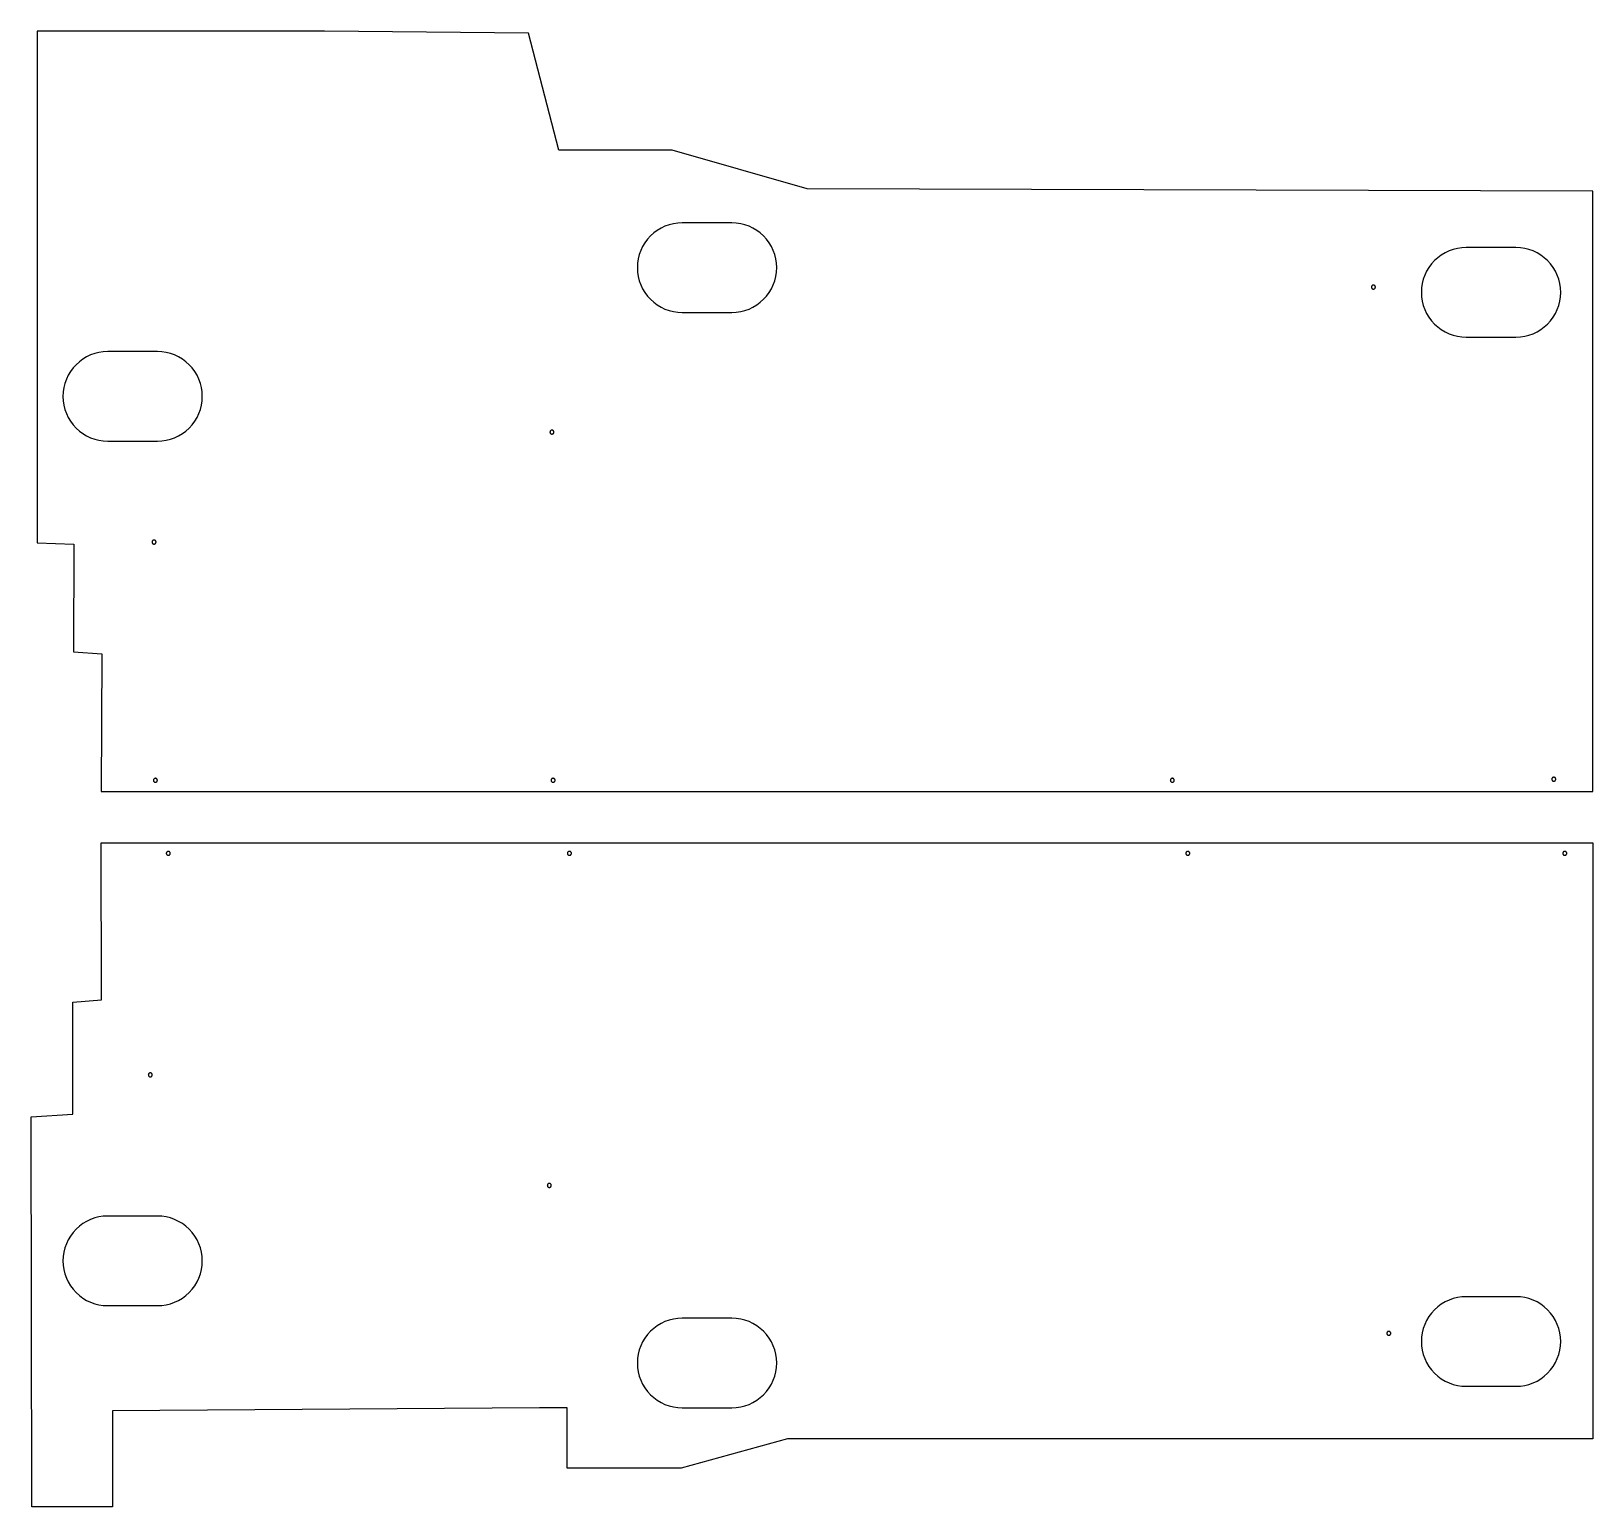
# Model space of a CAD drawing. Extents: x 0 to 7869, y -7620 to 8.
# Drawn here: x 4896 to 6464, y -5331 to -3849 of the extents above; entities that cross this region are included whole.
import ezdxf

# ---------------------------------------------------------------- set-up
doc = ezdxf.new("R2010")
doc.units = 0
doc.layers.add('Default_Layer', color=1, linetype='CONTINUOUS')

msp = doc.modelspace()

# ---------------------------------------------------------------- linework, layer by layer
at = {"layer": 'Default_Layer'}
for points in [[(4901.7, -4362.6), (4938.5, -4364.1), (4938.1, -4472.2), (4966.6, -4474.1), (4966.1, -4612.3), (6464.4, -4612.3), (6464.4, -4009.3), (5675.2, -4006.9), (5539.6, -3968.3), (5425.8, -3968.3), (5395.2, -3850.6), (5190.4, -3848.7), (4901.7, -3848.7), (4901.7, -4362.6)], [(6242, -4105.7), (6242, -4105.9), (6242.1, -4106.1), (6242.1, -4106.3), (6242.2, -4106.5), (6242.3, -4106.7), (6242.4, -4106.8), (6242.5, -4107), (6242.6, -4107.1), (6242.7, -4107.3), (6242.9, -4107.4), (6243.1, -4107.5), (6243.2, -4107.6), (6243.4, -4107.6), (6243.6, -4107.7), (6243.8, -4107.7), (6244, -4107.7), (6244.2, -4107.7), (6244.4, -4107.7), (6244.6, -4107.6), (6244.8, -4107.6), (6245, -4107.5), (6245.1, -4107.4), (6245.3, -4107.3), (6245.4, -4107.1), (6245.6, -4107), (6245.7, -4106.8), (6245.8, -4106.7), (6245.9, -4106.5), (6245.9, -4106.3), (6246, -4106.1), (6246, -4105.9), (6246, -4105.7), (6246, -4105.5), (6246, -4105.3), (6245.9, -4105.1), (6245.9, -4104.9), (6245.8, -4104.8), (6245.7, -4104.6), (6245.6, -4104.4), (6245.4, -4104.3), (6245.3, -4104.2), (6245.1, -4104.1), (6245, -4104), (6244.8, -4103.9), (6244.6, -4103.8), (6244.4, -4103.8), (6244.2, -4103.7), (6244, -4103.7), (6243.8, -4103.7), (6243.6, -4103.8), (6243.4, -4103.8), (6243.2, -4103.9), (6243.1, -4104), (6242.9, -4104.1), (6242.7, -4104.2), (6242.6, -4104.3), (6242.5, -4104.4), (6242.4, -4104.6), (6242.3, -4104.8), (6242.2, -4104.9), (6242.1, -4105.1), (6242.1, -4105.3), (6242, -4105.5), (6242, -4105.7)], [(5416.8, -4251.4), (5416.8, -4251.6), (5416.9, -4251.8), (5416.9, -4252), (5417, -4252.2), (5417.1, -4252.4), (5417.2, -4252.5), (5417.3, -4252.7), (5417.4, -4252.8), (5417.6, -4253), (5417.7, -4253.1), (5417.9, -4253.2), (5418.1, -4253.3), (5418.2, -4253.3), (5418.4, -4253.4), (5418.6, -4253.4), (5418.8, -4253.4), (5419, -4253.4), (5419.2, -4253.4), (5419.4, -4253.3), (5419.6, -4253.3), (5419.8, -4253.2), (5420, -4253.1), (5420.1, -4253), (5420.2, -4252.8), (5420.4, -4252.7), (5420.5, -4252.5), (5420.6, -4252.4), (5420.7, -4252.2), (5420.7, -4252), (5420.8, -4251.8), (5420.8, -4251.6), (5420.8, -4251.4), (5420.8, -4251.2), (5420.8, -4251), (5420.7, -4250.8), (5420.7, -4250.6), (5420.6, -4250.5), (5420.5, -4250.3), (5420.4, -4250.1), (5420.2, -4250), (5420.1, -4249.9), (5420, -4249.8), (5419.8, -4249.7), (5419.6, -4249.6), (5419.4, -4249.5), (5419.2, -4249.5), (5419, -4249.4), (5418.8, -4249.4), (5418.6, -4249.4), (5418.4, -4249.5), (5418.2, -4249.5), (5418.1, -4249.6), (5417.9, -4249.7), (5417.7, -4249.8), (5417.6, -4249.9), (5417.4, -4250), (5417.3, -4250.1), (5417.2, -4250.3), (5417.1, -4250.5), (5417, -4250.6), (5416.9, -4250.8), (5416.9, -4251), (5416.8, -4251.2), (5416.8, -4251.4)], [(5017.1, -4361.8), (5017.1, -4362), (5017.1, -4362.2), (5017.2, -4362.4), (5017.3, -4362.6), (5017.3, -4362.8), (5017.4, -4362.9), (5017.6, -4363.1), (5017.7, -4363.2), (5017.8, -4363.4), (5018, -4363.5), (5018.1, -4363.6), (5018.3, -4363.7), (5018.5, -4363.7), (5018.7, -4363.8), (5018.9, -4363.8), (5019.1, -4363.8), (5019.3, -4363.8), (5019.5, -4363.8), (5019.7, -4363.7), (5019.9, -4363.7), (5020, -4363.6), (5020.2, -4363.5), (5020.4, -4363.4), (5020.5, -4363.2), (5020.6, -4363.1), (5020.8, -4362.9), (5020.9, -4362.8), (5020.9, -4362.6), (5021, -4362.4), (5021.1, -4362.2), (5021.1, -4362), (5021.1, -4361.8), (5021.1, -4361.6), (5021.1, -4361.4), (5021, -4361.2), (5020.9, -4361), (5020.9, -4360.9), (5020.8, -4360.7), (5020.6, -4360.5), (5020.5, -4360.4), (5020.4, -4360.3), (5020.2, -4360.2), (5020, -4360.1), (5019.9, -4360), (5019.7, -4359.9), (5019.5, -4359.9), (5019.3, -4359.8), (5019.1, -4359.8), (5018.9, -4359.8), (5018.7, -4359.9), (5018.5, -4359.9), (5018.3, -4360), (5018.1, -4360.1), (5018, -4360.2), (5017.8, -4360.3), (5017.7, -4360.4), (5017.6, -4360.5), (5017.4, -4360.7), (5017.3, -4360.9), (5017.3, -4361), (5017.2, -4361.2), (5017.1, -4361.4), (5017.1, -4361.6), (5017.1, -4361.8)], [(5018.5, -4601.1), (5018.5, -4601.3), (5018.5, -4601.5), (5018.6, -4601.7), (5018.6, -4601.9), (5018.7, -4602.1), (5018.8, -4602.3), (5018.9, -4602.4), (5019.1, -4602.5), (5019.2, -4602.7), (5019.4, -4602.8), (5019.5, -4602.9), (5019.7, -4603), (5019.9, -4603), (5020.1, -4603.1), (5020.3, -4603.1), (5020.5, -4603.1), (5020.7, -4603.1), (5020.9, -4603.1), (5021.1, -4603), (5021.3, -4603), (5021.4, -4602.9), (5021.6, -4602.8), (5021.8, -4602.7), (5021.9, -4602.5), (5022, -4602.4), (5022.1, -4602.3), (5022.2, -4602.1), (5022.3, -4601.9), (5022.4, -4601.7), (5022.4, -4601.5), (5022.5, -4601.3), (5022.5, -4601.1), (5022.5, -4600.9), (5022.4, -4600.7), (5022.4, -4600.5), (5022.3, -4600.4), (5022.2, -4600.2), (5022.1, -4600), (5022, -4599.9), (5021.9, -4599.7), (5021.8, -4599.6), (5021.6, -4599.5), (5021.4, -4599.4), (5021.3, -4599.3), (5021.1, -4599.2), (5020.9, -4599.2), (5020.7, -4599.1), (5020.5, -4599.1), (5020.3, -4599.1), (5020.1, -4599.2), (5019.9, -4599.2), (5019.7, -4599.3), (5019.5, -4599.4), (5019.4, -4599.5), (5019.2, -4599.6), (5019.1, -4599.7), (5018.9, -4599.9), (5018.8, -4600), (5018.7, -4600.2), (5018.6, -4600.4), (5018.6, -4600.5), (5018.5, -4600.7), (5018.5, -4600.9), (5018.5, -4601.1)], [(5418, -4601.1), (5418, -4601.3), (5418, -4601.5), (5418.1, -4601.7), (5418.1, -4601.9), (5418.2, -4602.1), (5418.3, -4602.3), (5418.4, -4602.4), (5418.5, -4602.5), (5418.7, -4602.7), (5418.8, -4602.8), (5419, -4602.9), (5419.2, -4603), (5419.4, -4603), (5419.6, -4603.1), (5419.8, -4603.1), (5420, -4603.1), (5420.2, -4603.1), (5420.4, -4603.1), (5420.6, -4603), (5420.7, -4603), (5420.9, -4602.9), (5421.1, -4602.8), (5421.2, -4602.7), (5421.4, -4602.5), (5421.5, -4602.4), (5421.6, -4602.3), (5421.7, -4602.1), (5421.8, -4601.9), (5421.9, -4601.7), (5421.9, -4601.5), (5422, -4601.3), (5422, -4601.1), (5422, -4600.9), (5421.9, -4600.7), (5421.9, -4600.5), (5421.8, -4600.4), (5421.7, -4600.2), (5421.6, -4600), (5421.5, -4599.9), (5421.4, -4599.7), (5421.2, -4599.6), (5421.1, -4599.5), (5420.9, -4599.4), (5420.7, -4599.3), (5420.6, -4599.2), (5420.4, -4599.2), (5420.2, -4599.1), (5420, -4599.1), (5419.8, -4599.1), (5419.6, -4599.2), (5419.4, -4599.2), (5419.2, -4599.3), (5419, -4599.4), (5418.8, -4599.5), (5418.7, -4599.6), (5418.5, -4599.7), (5418.4, -4599.9), (5418.3, -4600), (5418.2, -4600.2), (5418.1, -4600.4), (5418.1, -4600.5), (5418, -4600.7), (5418, -4600.9), (5418, -4601.1)], [(6040, -4601.1), (6040.1, -4601.3), (6040.1, -4601.5), (6040.1, -4601.7), (6040.2, -4601.9), (6040.3, -4602.1), (6040.4, -4602.3), (6040.5, -4602.4), (6040.6, -4602.5), (6040.8, -4602.7), (6040.9, -4602.8), (6041.1, -4602.9), (6041.3, -4603), (6041.4, -4603), (6041.6, -4603.1), (6041.8, -4603.1), (6042, -4603.1), (6042.2, -4603.1), (6042.4, -4603.1), (6042.6, -4603), (6042.8, -4603), (6043, -4602.9), (6043.2, -4602.8), (6043.3, -4602.7), (6043.5, -4602.5), (6043.6, -4602.4), (6043.7, -4602.3), (6043.8, -4602.1), (6043.9, -4601.9), (6044, -4601.7), (6044, -4601.5), (6044, -4601.3), (6044, -4601.1), (6044, -4600.9), (6044, -4600.7), (6044, -4600.5), (6043.9, -4600.4), (6043.8, -4600.2), (6043.7, -4600), (6043.6, -4599.9), (6043.5, -4599.7), (6043.3, -4599.6), (6043.2, -4599.5), (6043, -4599.4), (6042.8, -4599.3), (6042.6, -4599.2), (6042.4, -4599.2), (6042.2, -4599.1), (6042, -4599.1), (6041.8, -4599.1), (6041.6, -4599.2), (6041.4, -4599.2), (6041.3, -4599.3), (6041.1, -4599.4), (6040.9, -4599.5), (6040.8, -4599.6), (6040.6, -4599.7), (6040.5, -4599.9), (6040.4, -4600), (6040.3, -4600.2), (6040.2, -4600.4), (6040.1, -4600.5), (6040.1, -4600.7), (6040.1, -4600.9), (6040, -4601.1)], [(6423.2, -4600.1), (6423.2, -4600.3), (6423.2, -4600.5), (6423.3, -4600.7), (6423.4, -4600.8), (6423.5, -4601), (6423.6, -4601.2), (6423.7, -4601.3), (6423.8, -4601.5), (6423.9, -4601.6), (6424.1, -4601.7), (6424.3, -4601.8), (6424.4, -4601.9), (6424.6, -4602), (6424.8, -4602), (6425, -4602.1), (6425.2, -4602.1), (6425.4, -4602.1), (6425.6, -4602), (6425.8, -4602), (6426, -4601.9), (6426.2, -4601.8), (6426.3, -4601.7), (6426.5, -4601.6), (6426.6, -4601.5), (6426.8, -4601.3), (6426.9, -4601.2), (6427, -4601), (6427.1, -4600.8), (6427.1, -4600.7), (6427.2, -4600.5), (6427.2, -4600.3), (6427.2, -4600.1), (6427.2, -4599.9), (6427.2, -4599.7), (6427.1, -4599.5), (6427.1, -4599.3), (6427, -4599.1), (6426.9, -4599), (6426.8, -4598.8), (6426.6, -4598.7), (6426.5, -4598.5), (6426.3, -4598.4), (6426.2, -4598.3), (6426, -4598.2), (6425.8, -4598.2), (6425.6, -4598.1), (6425.4, -4598.1), (6425.2, -4598.1), (6425, -4598.1), (6424.8, -4598.1), (6424.6, -4598.2), (6424.4, -4598.2), (6424.3, -4598.3), (6424.1, -4598.4), (6423.9, -4598.5), (6423.8, -4598.7), (6423.7, -4598.8), (6423.6, -4599), (6423.5, -4599.1), (6423.4, -4599.3), (6423.3, -4599.5), (6423.2, -4599.7), (6423.2, -4599.9), (6423.2, -4600.1)], [(6464.4, -4664.1), (6464.4, -5262.7), (5655.3, -5262.7), (5548.8, -5292.1), (5434, -5292.1), (5434, -5231.7), (5406.4, -5231.7), (4977.5, -5234.6), (4977.5, -5330.9), (4896.2, -5330.9), (4895.7, -4939.2), (4937.4, -4936.6), (4937.4, -4824.2), (4966.3, -4821.6), (4966.1, -4664.1), (6464.4, -4664.1)], [(5031.4, -4674.5), (5031.4, -4674.7), (5031.5, -4674.9), (5031.5, -4675.1), (5031.6, -4675.3), (5031.7, -4675.5), (5031.8, -4675.7), (5031.9, -4675.8), (5032, -4676), (5032.2, -4676.1), (5032.3, -4676.2), (5032.5, -4676.3), (5032.6, -4676.4), (5032.8, -4676.4), (5033, -4676.5), (5033.2, -4676.5), (5033.4, -4676.5), (5033.6, -4676.5), (5033.8, -4676.5), (5034, -4676.4), (5034.2, -4676.4), (5034.4, -4676.3), (5034.5, -4676.2), (5034.7, -4676.1), (5034.8, -4676), (5035, -4675.8), (5035.1, -4675.7), (5035.2, -4675.5), (5035.3, -4675.3), (5035.3, -4675.1), (5035.4, -4674.9), (5035.4, -4674.7), (5035.4, -4674.5), (5035.4, -4674.3), (5035.4, -4674.1), (5035.3, -4673.9), (5035.3, -4673.8), (5035.2, -4673.6), (5035.1, -4673.4), (5035, -4673.3), (5034.8, -4673.1), (5034.7, -4673), (5034.5, -4672.9), (5034.4, -4672.8), (5034.2, -4672.7), (5034, -4672.6), (5033.8, -4672.6), (5033.6, -4672.6), (5033.4, -4672.5), (5033.2, -4672.6), (5033, -4672.6), (5032.8, -4672.6), (5032.6, -4672.7), (5032.5, -4672.8), (5032.3, -4672.9), (5032.2, -4673), (5032, -4673.1), (5031.9, -4673.3), (5031.8, -4673.4), (5031.7, -4673.6), (5031.6, -4673.8), (5031.5, -4673.9), (5031.5, -4674.1), (5031.4, -4674.3), (5031.4, -4674.5)], [(5434.4, -4674.5), (5434.4, -4674.7), (5434.4, -4674.9), (5434.4, -4675.1), (5434.5, -4675.3), (5434.6, -4675.5), (5434.7, -4675.7), (5434.8, -4675.8), (5434.9, -4676), (5435.1, -4676.1), (5435.2, -4676.2), (5435.4, -4676.3), (5435.6, -4676.4), (5435.8, -4676.4), (5436, -4676.5), (5436.2, -4676.5), (5436.4, -4676.5), (5436.6, -4676.5), (5436.8, -4676.5), (5437, -4676.4), (5437.1, -4676.4), (5437.3, -4676.3), (5437.5, -4676.2), (5437.6, -4676.1), (5437.8, -4676), (5437.9, -4675.8), (5438, -4675.7), (5438.1, -4675.5), (5438.2, -4675.3), (5438.3, -4675.1), (5438.3, -4674.9), (5438.3, -4674.7), (5438.4, -4674.5), (5438.3, -4674.3), (5438.3, -4674.1), (5438.3, -4673.9), (5438.2, -4673.8), (5438.1, -4673.6), (5438, -4673.4), (5437.9, -4673.3), (5437.8, -4673.1), (5437.6, -4673), (5437.5, -4672.9), (5437.3, -4672.8), (5437.1, -4672.7), (5437, -4672.6), (5436.8, -4672.6), (5436.6, -4672.6), (5436.4, -4672.5), (5436.2, -4672.6), (5436, -4672.6), (5435.8, -4672.6), (5435.6, -4672.7), (5435.4, -4672.8), (5435.2, -4672.9), (5435.1, -4673), (5434.9, -4673.1), (5434.8, -4673.3), (5434.7, -4673.4), (5434.6, -4673.6), (5434.5, -4673.8), (5434.4, -4673.9), (5434.4, -4674.1), (5434.4, -4674.3), (5434.4, -4674.5)], [(6055.6, -4674.5), (6055.6, -4674.7), (6055.6, -4674.9), (6055.7, -4675.1), (6055.7, -4675.3), (6055.8, -4675.5), (6055.9, -4675.7), (6056, -4675.8), (6056.2, -4676), (6056.3, -4676.1), (6056.5, -4676.2), (6056.6, -4676.3), (6056.8, -4676.4), (6057, -4676.4), (6057.2, -4676.5), (6057.4, -4676.5), (6057.6, -4676.5), (6057.8, -4676.5), (6058, -4676.5), (6058.2, -4676.4), (6058.4, -4676.4), (6058.5, -4676.3), (6058.7, -4676.2), (6058.8, -4676.1), (6059, -4676), (6059.1, -4675.8), (6059.2, -4675.7), (6059.3, -4675.5), (6059.4, -4675.3), (6059.5, -4675.1), (6059.5, -4674.9), (6059.6, -4674.7), (6059.6, -4674.5), (6059.6, -4674.3), (6059.5, -4674.1), (6059.5, -4673.9), (6059.4, -4673.8), (6059.3, -4673.6), (6059.2, -4673.4), (6059.1, -4673.3), (6059, -4673.1), (6058.8, -4673), (6058.7, -4672.9), (6058.5, -4672.8), (6058.4, -4672.7), (6058.2, -4672.6), (6058, -4672.6), (6057.8, -4672.6), (6057.6, -4672.5), (6057.4, -4672.6), (6057.2, -4672.6), (6057, -4672.6), (6056.8, -4672.7), (6056.6, -4672.8), (6056.5, -4672.9), (6056.3, -4673), (6056.2, -4673.1), (6056, -4673.3), (6055.9, -4673.4), (6055.8, -4673.6), (6055.7, -4673.8), (6055.7, -4673.9), (6055.6, -4674.1), (6055.6, -4674.3), (6055.6, -4674.5)], [(6434.2, -4674.5), (6434.3, -4674.7), (6434.3, -4674.9), (6434.3, -4675.1), (6434.4, -4675.3), (6434.5, -4675.5), (6434.6, -4675.7), (6434.7, -4675.8), (6434.8, -4676), (6435, -4676.1), (6435.1, -4676.2), (6435.3, -4676.3), (6435.5, -4676.4), (6435.6, -4676.4), (6435.8, -4676.5), (6436, -4676.5), (6436.2, -4676.5), (6436.4, -4676.5), (6436.6, -4676.5), (6436.8, -4676.4), (6437, -4676.4), (6437.2, -4676.3), (6437.4, -4676.2), (6437.5, -4676.1), (6437.7, -4676), (6437.8, -4675.8), (6437.9, -4675.7), (6438, -4675.5), (6438.1, -4675.3), (6438.2, -4675.1), (6438.2, -4674.9), (6438.2, -4674.7), (6438.2, -4674.5), (6438.2, -4674.3), (6438.2, -4674.1), (6438.2, -4673.9), (6438.1, -4673.8), (6438, -4673.6), (6437.9, -4673.4), (6437.8, -4673.3), (6437.7, -4673.1), (6437.5, -4673), (6437.4, -4672.9), (6437.2, -4672.8), (6437, -4672.7), (6436.8, -4672.6), (6436.6, -4672.6), (6436.4, -4672.6), (6436.2, -4672.5), (6436, -4672.6), (6435.8, -4672.6), (6435.6, -4672.6), (6435.5, -4672.7), (6435.3, -4672.8), (6435.1, -4672.9), (6435, -4673), (6434.8, -4673.1), (6434.7, -4673.3), (6434.6, -4673.4), (6434.5, -4673.6), (6434.4, -4673.8), (6434.3, -4673.9), (6434.3, -4674.1), (6434.3, -4674.3), (6434.2, -4674.5)], [(5013.3, -4897), (5013.4, -4897.2), (5013.4, -4897.4), (5013.4, -4897.6), (5013.5, -4897.8), (5013.6, -4898), (5013.7, -4898.1), (5013.8, -4898.3), (5013.9, -4898.4), (5014.1, -4898.6), (5014.2, -4898.7), (5014.4, -4898.8), (5014.6, -4898.9), (5014.8, -4898.9), (5014.9, -4899), (5015.1, -4899), (5015.3, -4899), (5015.6, -4899), (5015.8, -4899), (5015.9, -4898.9), (5016.1, -4898.9), (5016.3, -4898.8), (5016.5, -4898.7), (5016.6, -4898.6), (5016.8, -4898.4), (5016.9, -4898.3), (5017, -4898.1), (5017.1, -4898), (5017.2, -4897.8), (5017.3, -4897.6), (5017.3, -4897.4), (5017.3, -4897.2), (5017.3, -4897), (5017.3, -4896.8), (5017.3, -4896.6), (5017.3, -4896.4), (5017.2, -4896.2), (5017.1, -4896.1), (5017, -4895.9), (5016.9, -4895.7), (5016.8, -4895.6), (5016.6, -4895.5), (5016.5, -4895.4), (5016.3, -4895.3), (5016.1, -4895.2), (5015.9, -4895.1), (5015.8, -4895.1), (5015.6, -4895), (5015.3, -4895), (5015.1, -4895), (5014.9, -4895.1), (5014.8, -4895.1), (5014.6, -4895.2), (5014.4, -4895.3), (5014.2, -4895.4), (5014.1, -4895.5), (5013.9, -4895.6), (5013.8, -4895.7), (5013.7, -4895.9), (5013.6, -4896.1), (5013.5, -4896.2), (5013.4, -4896.4), (5013.4, -4896.6), (5013.4, -4896.8), (5013.3, -4897)], [(5414.1, -5008.1), (5414.2, -5008.3), (5414.2, -5008.5), (5414.2, -5008.7), (5414.3, -5008.9), (5414.4, -5009.1), (5414.5, -5009.3), (5414.6, -5009.4), (5414.7, -5009.5), (5414.9, -5009.7), (5415, -5009.8), (5415.2, -5009.9), (5415.4, -5010), (5415.6, -5010), (5415.7, -5010.1), (5415.9, -5010.1), (5416.1, -5010.1), (5416.4, -5010.1), (5416.6, -5010.1), (5416.7, -5010), (5416.9, -5010), (5417.1, -5009.9), (5417.3, -5009.8), (5417.4, -5009.7), (5417.6, -5009.5), (5417.7, -5009.4), (5417.8, -5009.3), (5417.9, -5009.1), (5418, -5008.9), (5418.1, -5008.7), (5418.1, -5008.5), (5418.1, -5008.3), (5418.1, -5008.1), (5418.1, -5007.9), (5418.1, -5007.7), (5418.1, -5007.5), (5418, -5007.4), (5417.9, -5007.2), (5417.8, -5007), (5417.7, -5006.9), (5417.6, -5006.7), (5417.4, -5006.6), (5417.3, -5006.5), (5417.1, -5006.4), (5416.9, -5006.3), (5416.7, -5006.2), (5416.6, -5006.2), (5416.4, -5006.1), (5416.1, -5006.1), (5415.9, -5006.1), (5415.7, -5006.2), (5415.6, -5006.2), (5415.4, -5006.3), (5415.2, -5006.4), (5415, -5006.5), (5414.9, -5006.6), (5414.7, -5006.7), (5414.6, -5006.9), (5414.5, -5007), (5414.4, -5007.2), (5414.3, -5007.4), (5414.2, -5007.5), (5414.2, -5007.7), (5414.2, -5007.9), (5414.1, -5008.1)], [(6257.5, -5156.7), (6257.5, -5156.9), (6257.5, -5157.1), (6257.6, -5157.3), (6257.6, -5157.5), (6257.7, -5157.6), (6257.8, -5157.8), (6257.9, -5158), (6258.1, -5158.1), (6258.2, -5158.2), (6258.3, -5158.3), (6258.5, -5158.4), (6258.7, -5158.5), (6258.9, -5158.6), (6259.1, -5158.6), (6259.3, -5158.7), (6259.5, -5158.7), (6259.7, -5158.7), (6259.9, -5158.6), (6260.1, -5158.6), (6260.2, -5158.5), (6260.4, -5158.4), (6260.6, -5158.3), (6260.7, -5158.2), (6260.9, -5158.1), (6261, -5158), (6261.1, -5157.8), (6261.2, -5157.6), (6261.3, -5157.5), (6261.4, -5157.3), (6261.4, -5157.1), (6261.5, -5156.9), (6261.5, -5156.7), (6261.5, -5156.5), (6261.4, -5156.3), (6261.4, -5156.1), (6261.3, -5155.9), (6261.2, -5155.7), (6261.1, -5155.6), (6261, -5155.4), (6260.9, -5155.3), (6260.7, -5155.1), (6260.6, -5155), (6260.4, -5154.9), (6260.2, -5154.8), (6260.1, -5154.8), (6259.9, -5154.7), (6259.7, -5154.7), (6259.5, -5154.7), (6259.3, -5154.7), (6259.1, -5154.7), (6258.9, -5154.8), (6258.7, -5154.8), (6258.5, -5154.9), (6258.3, -5155), (6258.2, -5155.1), (6258.1, -5155.3), (6257.9, -5155.4), (6257.8, -5155.6), (6257.7, -5155.7), (6257.6, -5155.9), (6257.6, -5156.1), (6257.5, -5156.3), (6257.5, -5156.5), (6257.5, -5156.7)]]:
    msp.add_lwpolyline(points, close=True, dxfattribs=at)
for points in [[(5504.6, -4086.2, 0.414214), (5549.6, -4131.2), (5599.6, -4131.2, 0.414214), (5644.6, -4086.2, 0.414214), (5599.6, -4041.2), (5549.6, -4041.2, 0.414214), (5504.6, -4086.2)], [(6292.2, -4111, 0.414214), (6337.2, -4156), (6387.2, -4156, 0.414214), (6432.2, -4111, 0.414214), (6387.2, -4066), (6337.2, -4066, 0.414214), (6292.2, -4111)], [(4927.6, -4215.5, 0.414214), (4972.6, -4260.5), (5022.6, -4260.5, 0.414214), (5067.6, -4215.5, 0.414214), (5022.6, -4170.5), (4972.6, -4170.5, 0.414214), (4927.6, -4215.5)], [(4927.6, -5083.9, 0.414214), (4972.6, -5128.9), (5022.6, -5128.9, 0.414214), (5067.6, -5083.9, 0.414214), (5022.6, -5038.9), (4972.6, -5038.9, 0.414214), (4927.6, -5083.9)], [(6292.2, -5164.9, 0.414214), (6337.2, -5209.9), (6387.2, -5209.9, 0.414214), (6432.2, -5164.9, 0.414214), (6387.2, -5119.9), (6337.2, -5119.9, 0.414214), (6292.2, -5164.9)], [(5504.6, -5186.5, 0.414214), (5549.6, -5231.5), (5599.6, -5231.5, 0.414214), (5644.6, -5186.5, 0.414214), (5599.6, -5141.5), (5549.6, -5141.5, 0.414214), (5504.6, -5186.5)]]:
    msp.add_lwpolyline(points, format="xyb", close=True, dxfattribs=at)

doc.saveas('drawing.dxf')
